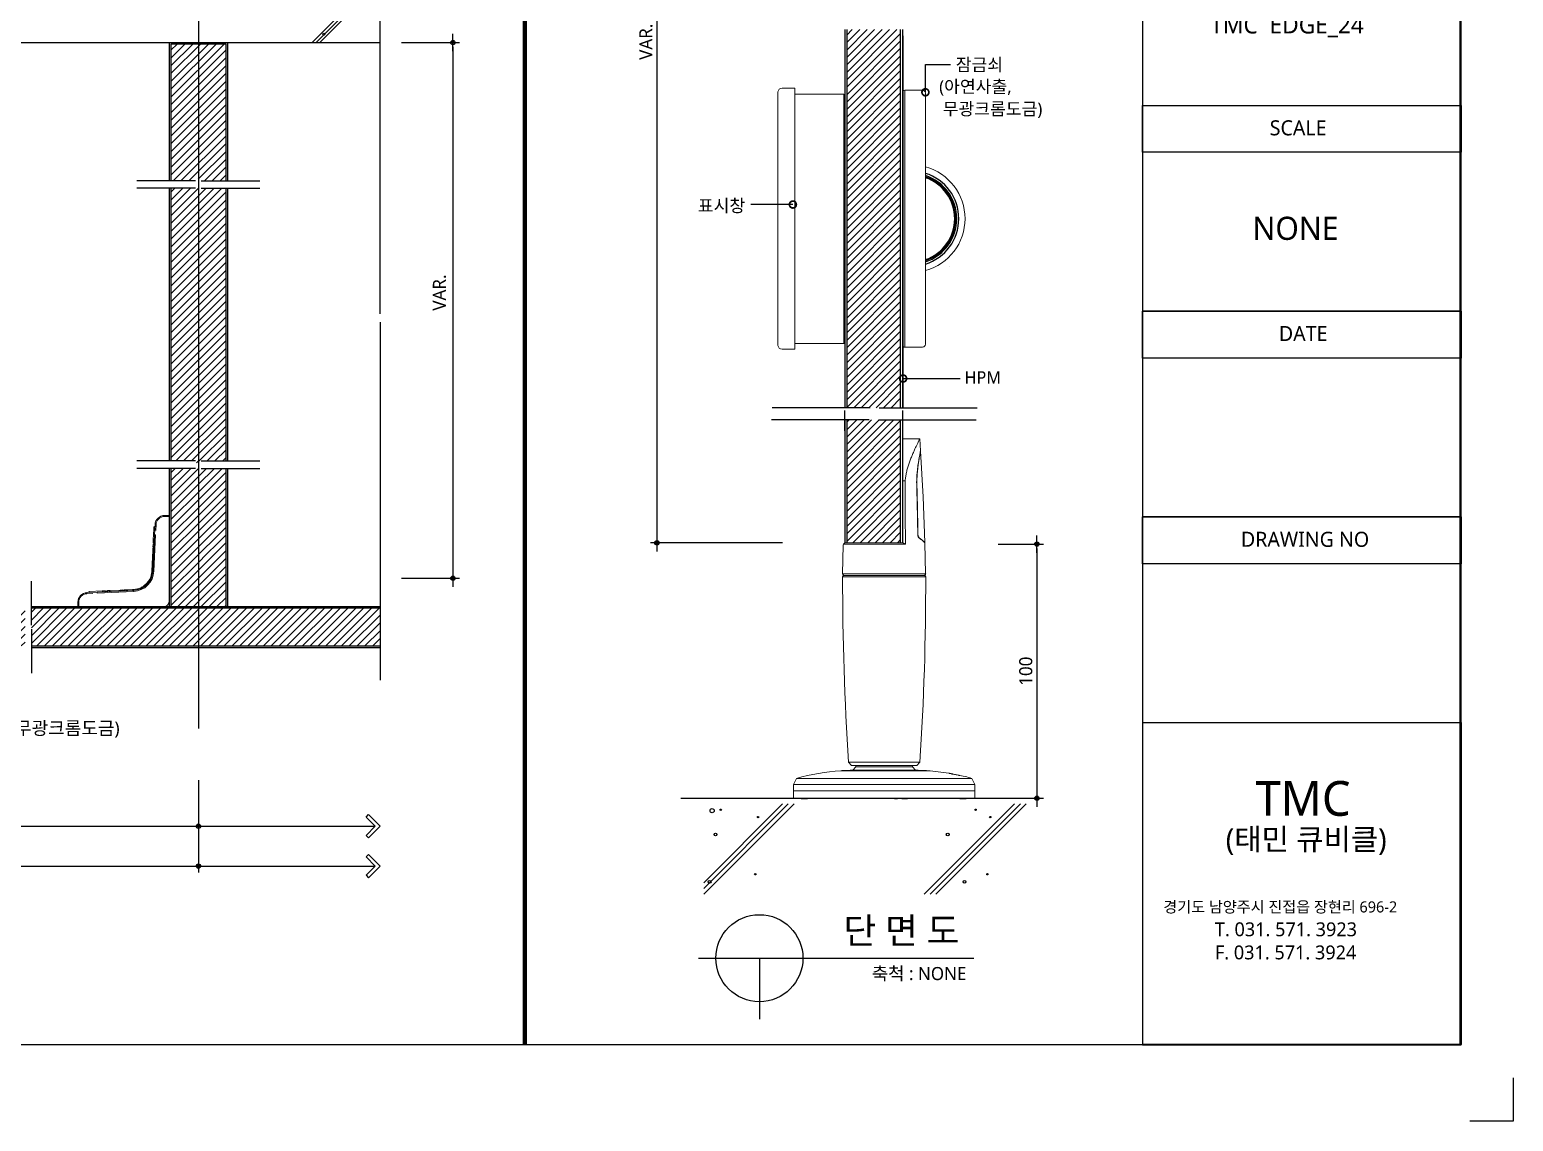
# Model space of a CAD drawing. Extents: x -256 to 8104, y -176 to 5714.
# Drawn here: x 4694 to 8104, y -176 to 2333 of the extents above; entities that cross this region are included whole.
import ezdxf
from ezdxf.enums import TextEntityAlignment as Align

# ---------------------------------------------------------------- set-up
doc = ezdxf.new("R2010")
doc.units = 0
doc.header["$LTSCALE"] = 30
doc.linetypes.add('CEN', pattern=[62, 60, -1, 0, -1])
doc.layers.get('0').update_dxf_attribs({"linetype": 'CONTINUOUS'})
doc.layers.get('DEFPOINTS').update_dxf_attribs({"linetype": 'CONTINUOUS'})
for name, color, linetype in [('C', 2, 'CONTINUOUS'), ('curior-0Line', 252, 'CONTINUOUS'), ('DIM', 7, 'CONTINUOUS'), ('FIN', 5, 'CONTINUOUS'), ('HAT', 8, 'CONTINUOUS'), ('TIT', 3, 'CONTINUOUS'), ('경첩', 4, 'CONTINUOUS'), ('문자', 3, 'CONTINUOUS'), ('잠금쇠(회전형)', 4, 'CONTINUOUS'), ('중심선', 1, 'CEN'), ('치수', 1, 'CONTINUOUS'), ('판넬', 2, 'CONTINUOUS'), ('해치', 8, 'CONTINUOUS')]:
    doc.layers.add(name, color=color, linetype=linetype)
doc.styles.add('돋움', font='malgun.ttf')
doc.dimstyles.new('10', dxfattribs={"dimscale": 10, "dimtxt": 3, "dimasz": 1, "dimexe": 1.5, "dimexo": 2, "dimgap": 1, "dimtad": 1, "dimdec": 0, "dimlunit": 6, "dimtxsty": '돋움', "dimblk": 'DIMDOT', "dimcen": -1, "dimdle": 1.5, "dimclrt": 3, "dimazin": 3, "dimtfac": 1, "dimtdec": 0, "dimtix": 1, "dimtmove": 2, "dimatfit": 3, "dimldrblk": 'DIMDOT', "dimarcsym": 0})
pattern_1 = [(45, (27208.742, -1599.455), (-8.55643, 8.55643), [])]
pattern_2 = [(45, (26401.203, -1711.034), (-8.980256, 8.980256), [])]

# ---------------------------------------------------------------- blocks, each defined once
blk = doc.blocks.new('DIMDOT')
at = {"linetype": 'Continuous'}
blk.add_line((-2, 0), (2, 0), dxfattribs=at)
for radius in [0.5, 0.25]:
    blk.add_circle((0, 0), radius, dxfattribs=at)
blk = doc.blocks.new('*D655')
at = {"layer": 'DEFPOINTS', "color": 0}
for p in [(41171, 1893.6), (40862.2, -409.7), (41171, -409.7)]:
    blk.add_point(p, dxfattribs=at)
at = {"layer": 'DIM', "color": 0, "lineweight": -2, "ltscale": 10}
for p, q in [((41151, 1893.6), (40847.2, 1893.6)), ((40862.2, 1883.6), (40862.2, -399.7)), ((41151, -409.7), (40847.2, -409.7))]:
    blk.add_line(p, q, dxfattribs=at)
at = {"layer": 'DIM', "color": 0, "lineweight": -2, "xscale": 10, "yscale": 10, "zscale": 10}
for p, rotation in [((40862.2, 1893.6), 90), ((40862.2, -409.7), 270)]:
    blk.add_blockref('DIMDOT', p, dxfattribs=dict(at, rotation=rotation))
at = {"layer": 'DIM', "color": 3, "insert": (40837, 742), "char_height": 30, "attachment_point": 5, "rotation": 90, "style": '돋움'}
blk.add_mtext('VAR.', dxfattribs=at)
blk = doc.blocks.new('A$C13EB2441')
for p, q in [((0.84, 7.37), (0.84, 14.11)), ((0.84, 6.74), (0.84, 0))]:
    blk.add_line(p, q)
blk = doc.blocks.new('_DOTSMALL')
at = {"color": 0, "linetype": 'ByBlock', "const_width": 0.5}
blk.add_lwpolyline([(-0.0625, 0, 1), (0.0625, 0, 1)], format="xyb", close=True, dxfattribs=at)
blk = doc.blocks.new('A$C63EC304E')
at = {"layer": '치수', "color": 1, "xscale": 2.5, "yscale": 2.5, "zscale": 2.5, "rotation": 234.3098741996962}
blk.add_blockref('_DOTSMALL', (0.31, 0.31), dxfattribs=at)
blk = doc.blocks.new('A$C2BC9653E')
at = {"layer": '치수', "xscale": 0.3333333333333333, "yscale": 0.3333333333333333, "zscale": 0.3333333333333333}
blk.add_blockref('A$C63EC304E', (0, 0), dxfattribs=at)
blk = doc.blocks.new('A$C7FC71301')
at = {"layer": '치수', "rotation": 180}
blk.add_blockref('A$C2BC9653E', (0.208, 0.208), dxfattribs=at)
blk = doc.blocks.new('A$C4A20372B')
at = {"layer": '치수'}
blk.add_blockref('A$C7FC71301', (0, 0), dxfattribs=at)
blk = doc.blocks.new('A$C566469F5')
at = {"layer": '치수'}
blk.add_blockref('A$C4A20372B', (0, 0), dxfattribs=at)
blk = doc.blocks.new('A$C7E317CD4')
at = {"layer": '해치', "xscale": 2, "yscale": 2, "zscale": 2}
blk.add_blockref('A$C566469F5', (0, 0), dxfattribs=at)
blk = doc.blocks.new('A$C601D7F27')
at = {"layer": '치수'}
blk.add_blockref('A$C7E317CD4', (0, 0), dxfattribs=at)
blk = doc.blocks.new('A$C38802C08')
at = {"layer": '치수'}
blk.add_blockref('A$C601D7F27', (0, 0), dxfattribs=at)
blk = doc.blocks.new('*D656')
at = {"layer": 'DEFPOINTS', "color": 0}
for p in [(41626.7, -412.6), (41635.8, -996.9), (41735.6, -996.9)]:
    blk.add_point(p, dxfattribs=at)
at = {"layer": 'DIM', "color": 0, "lineweight": -2, "ltscale": 10}
for p, q in [((41646.7, -412.6), (41750.6, -412.6)), ((41735.6, -422.6), (41735.6, -986.9)), ((41655.8, -996.9), (41750.6, -996.9))]:
    blk.add_line(p, q, dxfattribs=at)
at = {"layer": 'DIM', "color": 0, "lineweight": -2, "xscale": 10, "yscale": 10, "zscale": 10}
for p, rotation in [((41735.6, -412.6), 90), ((41735.6, -996.9), 270)]:
    blk.add_blockref('DIMDOT', p, dxfattribs=dict(at, rotation=rotation))
at = {"layer": 'DIM', "color": 3, "insert": (41710, -704.8), "char_height": 30, "attachment_point": 5, "rotation": 90, "style": '돋움'}
blk.add_mtext('100', dxfattribs=at)
blk = doc.blocks.new('*D661')
at = {"layer": 'DEFPOINTS', "color": 0}
for p in [(35054.6, -935.5), (39808.5, -935.5), (39808.5, -1152.7)]:
    blk.add_point(p, dxfattribs=at)
at = {"layer": 'DIM', "color": 0, "lineweight": -2, "ltscale": 10}
for p, q in [((35054.6, -955.5), (35054.6, -1167.7)), ((39808.5, -955.5), (39808.5, -1167.7)), ((35064.6, -1152.7), (39798.5, -1152.7))]:
    blk.add_line(p, q, dxfattribs=at)
at = {"layer": 'DIM', "color": 0, "lineweight": -2, "xscale": 10, "yscale": 10, "zscale": 10, "rotation": 180}
blk.add_blockref('DIMDOT', (35054.6, -1152.7), dxfattribs=at)
at = {"layer": 'DIM', "color": 0, "lineweight": -2, "xscale": 10, "yscale": 10, "zscale": 10}
blk.add_blockref('DIMDOT', (39808.5, -1152.7), dxfattribs=at)
at = {"layer": 'DIM', "color": 3, "insert": (37431.6, -1123), "char_height": 30, "attachment_point": 5, "style": '돋움'}
blk.add_mtext('설계치수', dxfattribs=at)
blk = doc.blocks.new('*D662')
at = {"layer": 'DEFPOINTS', "color": 0}
for p in [(38657.7, -935.5), (39808.5, -935.5), (39808.5, -1061.2)]:
    blk.add_point(p, dxfattribs=at)
at = {"layer": 'DIM', "color": 0, "lineweight": -2, "ltscale": 10}
for p, q in [((38657.7, -955.5), (38657.7, -1076.2)), ((39808.5, -955.5), (39808.5, -1076.2)), ((38667.7, -1061.2), (39798.5, -1061.2))]:
    blk.add_line(p, q, dxfattribs=at)
at = {"layer": 'DIM', "color": 0, "lineweight": -2, "xscale": 10, "yscale": 10, "zscale": 10, "rotation": 180}
blk.add_blockref('DIMDOT', (38657.7, -1061.2), dxfattribs=at)
at = {"layer": 'DIM', "color": 0, "lineweight": -2, "xscale": 10, "yscale": 10, "zscale": 10}
blk.add_blockref('DIMDOT', (39808.5, -1061.2), dxfattribs=at)
at = {"layer": 'DIM', "color": 3, "insert": (39233.1, -1031.6), "char_height": 30, "attachment_point": 5, "style": '돋움'}
blk.add_mtext('설계치수', dxfattribs=at)
blk = doc.blocks.new('*D664')
at = {"layer": 'DEFPOINTS', "color": 0}
for p in [(40255.3, 740.1), (40255.3, -491.2), (40393.2, -491.2)]:
    blk.add_point(p, dxfattribs=at)
at = {"layer": 'DIM', "color": 0, "lineweight": -2, "ltscale": 10}
for p, q in [((40275.3, 740.1), (40408.2, 740.1)), ((40393.2, 730.1), (40393.2, -481.2)), ((40275.3, -491.2), (40408.2, -491.2))]:
    blk.add_line(p, q, dxfattribs=at)
at = {"layer": 'DIM', "color": 0, "lineweight": -2, "xscale": 10, "yscale": 10, "zscale": 10}
for p, rotation in [((40393.2, 740.1), 90), ((40393.2, -491.2), 270)]:
    blk.add_blockref('DIMDOT', p, dxfattribs=dict(at, rotation=rotation))
at = {"layer": 'DIM', "color": 3, "insert": (40362.4, 165.4), "char_height": 30, "attachment_point": 5, "rotation": 90, "style": '돋움'}
blk.add_mtext('VAR.', dxfattribs=at)
blk = doc.blocks.new('A$C06B31977')
for p, q in [((1.26, 11.06), (1.26, 21.17)), ((1.26, 10.11), (1.26, 0))]:
    blk.add_line(p, q)
blk = doc.blocks.new('EDGE_24', base_point=(34726.3, -1563.7))
at = {"layer": 'HAT'}
h = blk.add_hatch(dxfattribs=at)
h.set_pattern_fill('ANSI31', color=256, scale=3.811219, style=0)
h.set_pattern_definition(pattern_1)
h.paths.add_polyline_path([(41360.4, 334.8), (41298.4, 334.8), (41298.4, -99.2), (41360.4, -99.2), (41360.4, 5.1, -0.567825), (41360.4, 8.5)])
h.paths.add_polyline_path([(41422.3, 334.8), (41360.4, 334.8), (41360.4, 8.5, -0.582142), (41363.4, 6.8), (41422.3, 6.8)])
edge = h.paths.add_edge_path()
edge.add_line((41422.3, 6.8), (41363.4, 6.8))
edge.add_arc((41361.4, 6.8), 1.99, -54.3099, 0, ccw=False)
edge.add_arc((41361.4, 6.8), 1.99, 239.178, 305.6901, ccw=False)
edge.add_line((41360.4, 5.1), (41360.4, -99.2))
edge.add_line((41360.4, -99.2), (41414.4, -99.2))
edge.add_spline(control_points=[(41414.4, -99.2), (41417.5, -90.9), (41420.3, -83.4), (41422.3, -79.8)], knot_values=[0.152076, 0.152076, 0.152076, 0.152076, 0.673721, 0.673721, 0.673721, 0.673721], degree=3, periodic=0)
edge.add_line((41422.3, -79.8), (41422.3, 6.8))
h.paths.add_polyline_path([(41360.4, 769.8), (41298.4, 769.8), (41298.4, 334.8), (41360.4, 334.8)])
edge = h.paths.add_edge_path()
edge.add_line((41422.3, 769.8), (41412.5, 769.8))
edge.add_spline(control_points=[(41409.8, 762.3), (41410.7, 764.8), (41411.6, 767.3), (41412.5, 769.8)], knot_values=[0, 0, 0, 0, 0.152076, 0.152076, 0.152076, 0.152076], degree=3, periodic=0)
edge.add_line((41412.5, 769.8), (41360.4, 769.8))
edge.add_line((41360.4, 769.8), (41360.4, 334.8))
edge.add_line((41360.4, 334.8), (41422.3, 334.8))
edge.add_line((41422.3, 334.8), (41422.3, 769.8))
at = {"layer": 'HAT', "transparency": 33554687}
h = blk.add_hatch(dxfattribs=at)
h.set_pattern_fill('ANSI31', color=256, scale=3.811219, style=0)
h.set_pattern_definition(pattern_1)
h.paths.add_polyline_path([(41350.3, -126.9), (41298.4, -126.9), (41298.4, -409.7), (41360.4, -409.7), (41360.4, -126.9)])
h.paths.add_polyline_path([(41422.3, -126.9), (41371.5, -126.9), (41360.4, -126.9), (41360.4, -409.7), (41422.3, -409.7)])
at = {"layer": '해치'}
h = blk.add_hatch(dxfattribs=at)
h.set_pattern_fill('ANSI31', color=256, scale=4, style=0)
h.set_pattern_definition([(45, (-236501.877, -57707.645), (-8.9802561, 8.9802561), [])])
edge = h.paths.add_edge_path()
edge.add_line((39808.5, 736.8), (39746.1, 736.8))
edge.add_line((39746.1, 736.8), (39745.2, 735.9))
edge.add_line((39745.2, 735.9), (39745.2, 635.5))
edge.add_line((39745.2, 635.5), (39788.1, 635.5))
edge.add_line((39788.1, 635.5), (39788.1, 594))
edge.add_line((39788.1, 594), (39745.2, 594))
edge.add_line((39745.2, 594), (39745.2, 422.3))
edge.add_line((39745.2, 422.3), (39801.8, 422.3))
edge.add_spline(control_points=[(39801.8, 422.3), (39804.5, 429.9), (39810.6, 445.3), (39806.7, 414.3), (39808.2, 411.9), (39808.5, 411.8)], knot_values=[0.456227, 0.456227, 0.456227, 0.456227, 2.847595, 6.178025, 6.737145, 6.737145, 6.737145, 6.737145], degree=3, periodic=0)
edge.add_spline(control_points=[(39808.2, 412), (39808.3, 415.1), (39808.3, 417.8), (39807.8, 418.1), (39807.7, 418.2)], knot_values=[0.891967, 0.891967, 0.891967, 0.891967, 1.280656, 1.337888, 1.337888, 1.337888, 1.337888], degree=3, periodic=0)
edge.add_line((39808.5, 411.8), (39808.5, 736.8))
edge = h.paths.add_edge_path()
edge.add_line((39871.9, 736.8), (39808.5, 736.8))
edge.add_line((39808.5, 736.8), (39808.5, 411.8))
edge.add_spline(control_points=[(39808.5, 411.8), (39809.7, 411.6), (39811.9, 415.9), (39814.6, 422.3)], knot_values=[6.737145, 6.737145, 6.737145, 6.737145, 8.913909, 8.913909, 8.913909, 8.913909], degree=3, periodic=0)
edge.add_spline(control_points=[(39814.6, 422.3), (39816.6, 427.1), (39818.9, 433), (39821.3, 439)], knot_values=[8.913909, 8.913909, 8.913909, 8.913909, 10.573873, 10.573873, 10.573873, 10.573873], degree=3, periodic=0)
edge.add_line((39814.6, 422.3), (39871.9, 422.3))
edge.add_line((39871.9, 422.3), (39871.9, 594))
edge.add_line((39871.9, 594), (39829, 594))
edge.add_line((39829, 594), (39829, 635.5))
edge.add_line((39829, 635.5), (39871.9, 635.5))
edge.add_line((39871.9, 635.5), (39871.9, 736.8))
h.paths.add_polyline_path([(39871.9, 635.5), (39829, 635.5), (39829, 594), (39871.9, 594)], flags=16)
h.paths.add_polyline_path([(39788.1, 635.5), (39745.2, 635.5), (39745.2, 594), (39788.1, 594)], flags=16)
h = blk.add_hatch(dxfattribs=at)
h.set_pattern_fill('ANSI31', color=256, scale=4, style=0)
h.set_pattern_definition([(45, (39808.527, 91.804), (-8.98026, 8.98026), [])])
h.paths.add_polyline_path([(39871.9, 405.1), (39745.2, 405.1), (39745.2, -221.5), (39871.9, -221.5)])
at = {"layer": '해치', "transparency": 33554687}
h = blk.add_hatch(dxfattribs=at)
h.set_pattern_fill('ANSI31', color=256, scale=4)
h.set_pattern_definition(pattern_2)
edge = h.paths.add_edge_path()
edge.add_spline(control_points=[(39808.5, -249.1), (39808.2, -249), (39807.2, -247.3), (39808, -237.4), (39808.2, -231.8)], knot_values=[1.337888, 1.337888, 1.337888, 1.337888, 1.524261, 2.245715, 2.245715, 2.245715, 2.245715], degree=3, periodic=0)
edge.add_spline(control_points=[(39808.5, -232), (39808.2, -231.9), (39806.7, -229.5), (39810.6, -198.6), (39804.5, -213.9), (39801.8, -221.5)], knot_values=[0.152076, 0.152076, 0.152076, 0.152076, 0.338449, 1.448592, 2.245715, 2.245715, 2.245715, 2.245715], degree=3, periodic=0)
edge.add_spline(control_points=[(39808.2, -231.8), (39808.3, -228.7), (39808.3, -226), (39807.8, -225.7), (39807.7, -225.6)], knot_values=[0.891967, 0.891967, 0.891967, 0.891967, 1.280656, 1.337888, 1.337888, 1.337888, 1.337888], degree=3, periodic=0)
edge.add_spline(control_points=[(39807.7, -225.6), (39806.7, -225.5), (39804.3, -231.6), (39801.8, -238.7)], knot_values=[0.152076, 0.152076, 0.152076, 0.152076, 0.891967, 0.891967, 0.891967, 0.891967], degree=3, periodic=0)
edge.add_spline(control_points=[(39800.2, -243.1), (39800.7, -241.6), (39801.2, -240.1), (39801.8, -238.7)], knot_values=[0, 0, 0, 0, 0.152076, 0.152076, 0.152076, 0.152076], degree=3, periodic=0)
edge.add_line((39801.8, -238.7), (39745.2, -238.7))
edge.add_line((39745.2, -238.7), (39745.2, -411.1))
edge.add_line((39745.2, -411.1), (39789.9, -411.1))
edge.add_line((39789.9, -411.1), (39789.9, -452.6))
edge.add_line((39789.9, -452.6), (39745.2, -452.6))
edge.add_line((39745.2, -452.6), (39745.2, -556.9))
edge.add_line((39745.2, -556.9), (39808.5, -556.9))
edge.add_line((39808.5, -556.9), (39808.5, -249.2))
h.paths.add_polyline_path([(39871.9, -411.1), (39827.1, -411.1), (39827.1, -452.6), (39871.9, -452.6)])
h.paths.add_polyline_path([(39789.9, -411.1), (39745.2, -411.1), (39745.2, -452.6), (39789.9, -452.6)], flags=16)
h = blk.add_hatch(dxfattribs=at)
h.set_pattern_fill('ANSI31', color=256, scale=4)
h.set_pattern_definition(pattern_2)
h.paths.add_polyline_path([(39871.9, -299.6), (39808.5, -299.6), (39808.5, -556.9), (39871.9, -556.9), (39871.9, -452.6), (39827.1, -452.6), (39827.1, -411.1), (39871.9, -411.1)])
edge = h.paths.add_edge_path()
edge.add_line((39871.9, -238.7), (39814.6, -238.7))
edge.add_spline(control_points=[(39814.6, -238.7), (39811.9, -245), (39809.7, -249.3), (39808.5, -249.1)], knot_values=[2.245715, 2.245715, 2.245715, 2.245715, 2.971303, 2.971303, 2.971303, 2.971303], degree=3, periodic=0)
edge.add_line((39808.5, -249.1), (39808.5, -299.6))
edge.add_line((39808.5, -299.6), (39871.9, -299.6))
edge.add_line((39871.9, -299.6), (39871.9, -238.7))
h = blk.add_hatch(dxfattribs=at)
h.set_pattern_fill('ANSI31', color=256, scale=4, style=0)
h.set_pattern_definition(pattern_2)
h.paths.add_polyline_path([(39424.6, -608.5), (39424.6, -599), (39424.6, -560.2), (39808.5, -560.2), (39808.5, -646.9), (39424.6, -646.9)])
edge = h.paths.add_edge_path()
edge.add_line((39410, -608.5), (39410, -599))
edge.add_line((39410, -599), (39410, -560.2))
edge.add_line((39410, -560.2), (38777.5, -560.2))
edge.add_line((38777.5, -560.2), (38777.5, -601.5))
edge.add_arc((38777.5, -603.6), 2.08, -35.6901, 90, ccw=False)
edge.add_arc((38777.5, -603.6), 2.08, 270, 324.3099, ccw=False)
edge.add_line((38777.5, -605.6), (38777.5, -646.9))
edge.add_line((38777.5, -646.9), (39410, -646.9))
edge.add_line((39410, -646.9), (39410, -608.5))
h.paths.add_polyline_path([(38652.7, -560.2), (38652.7, -646.9), (38777.5, -646.9), (38777.5, -605.6, -0.610943), (38775.8, -602.3, -0.241509), (38777.5, -601.5), (38777.5, -560.2)])
h.paths.add_polyline_path([(40226.2, -560.2), (39808.5, -560.2), (39808.5, -646.9), (40226.2, -646.9)])
for p, q in [((40226.2, 116.5), (40226.2, 893.3)), ((35054.6, 740.1), (40226.2, 740.1)), ((39801.9, 422.3), (39667.1, 422.3)), ((39814.6, 422.3), (39949.4, 422.3)), ((40226.2, 97.5), (40226.2, -725.8)), ((39801.9, -221.5), (39667.1, -221.5)), ((39814.6, -221.5), (39949.4, -221.5)), ((40917.4, -996.9), (41750.5, -996.9))]:
    blk.add_line(p, q)
at = {"color": 2}
for p, q in [((42830.4, -1639.4), (42830.4, -1739.4)), ((42830.4, -1639.4), (42830.4, -1739.4)), ((42830.4, -1639.4), (42830.4, -1739.4)), ((42830.4, -1739.4), (42730.4, -1739.4)), ((42830.4, -1739.4), (42730.4, -1739.4)), ((42830.4, -1739.4), (42730.4, -1739.4))]:
    blk.add_line(p, q, dxfattribs=at)
for points in [[(34725.6, 3974.7), (41977.9, 3974.7), (41977.9, -1563.6), (34725.6, -1563.6)], [(34725.6, 3974.7), (41977.9, 3974.7), (41977.9, -1563.6), (34725.6, -1563.6)], [(34725.6, 3974.7), (42707.5, 3974.7), (42707.5, -1563.6), (34725.6, -1563.6)]]:
    blk.add_lwpolyline(points, close=True, dxfattribs=at)
at = {"color": 8, "const_width": 10}
blk.add_lwpolyline([(40558.3, -1563.6), (40558.3, 3974.7)], dxfattribs=at)
at = {"layer": 'C'}
for p, q in [((41298.4, 769.8), (41298.4, -99.2)), ((41422.3, -99.2), (41422.3, 769.8)), ((41298.4, -126.9), (41298.4, -409.7)), ((41422.3, -409.7), (41422.3, -126.9)), ((40226.2, -560.2), (39424.6, -560.2)), ((39424.6, -646.9), (40226.2, -646.9))]:
    blk.add_line(p, q, dxfattribs=at)
at = {"layer": 'curior-0Line'}
blk.add_line((41977.9, 3974.7), (41977.9, -1562.8), dxfattribs=at)
for points in [[(42710.4, 3974.7), (41977.9, 3974.7), (41977.9, -1563.6), (42710.4, -1563.6)], [(41978.3, 595.6), (42710.4, 595.6), (42710.4, 487.9), (41978.3, 487.9)], [(41978.3, -350.2), (42710.4, -350.2), (42710.4, 122.7), (41978.3, 122.7)], [(41978.3, 122.7), (42710.4, 122.7), (42710.4, 15), (41978.3, 15)], [(41978.3, -823.1), (42710.4, -823.1), (42710.4, -350.2), (41978.3, -350.2)], [(41978.3, -350.2), (42710.4, -350.2), (42710.4, -457.9), (41978.3, -457.9)], [(42710.4, -1562.8), (41978.6, -1562.8), (41978.6, -823.1), (42710.4, -823.1)]]:
    blk.add_lwpolyline(points, close=True, dxfattribs=at)
at = {"layer": 'DIM', "ltscale": 10}
for p, q in [((40193.7, -1040.2), (40199.5, -1034.5)), ((40214.8, -1061.2), (40193.7, -1040.2)), ((40226.2, -1061.2), (40199.5, -1034.5)), ((39808.5, -1061.2), (40214.8, -1061.2)), ((40214.8, -1061.2), (40193.7, -1082.3)), ((40193.7, -1082.3), (40199.5, -1088)), ((40226.2, -1061.2), (40199.5, -1088)), ((39808.5, -1152.7), (40214.8, -1152.7)), ((40193.7, -1131.6), (40199.5, -1125.9)), ((40214.8, -1152.7), (40193.7, -1131.6)), ((40214.8, -1152.7), (40193.7, -1173.8)), ((40226.2, -1152.7), (40199.5, -1125.9)), ((40226.2, -1152.7), (40199.5, -1179.5)), ((40193.7, -1173.8), (40199.5, -1179.5))]:
    blk.add_line(p, q, dxfattribs=at)
at = {"layer": 'FIN', "color": 4, "linetype": 'Continuous', "lineweight": 15}
for p, q in [((41466.3, -170.9), (41427.1, -170.9)), ((41427.1, -170.9), (41427.1, -267)), ((41467.8, -198.3), (41466.3, -171)), ((41293.7, -409.7), (41290.6, -412.6)), ((41293.7, -409.7), (41427.1, -409.7)), ((41479.8, -481.2), (41478.1, -409.6)), ((41292.3, -484.7), (41476.6, -484.7)), ((41302.2, -914), (41309.4, -921.2)), ((41459.5, -921.2), (41466.7, -914)), ((41182.9, -951.1), (41176.4, -965.2)), ((41459.5, -921.2), (41309.4, -921.2)), ((41319.7, -924.3), (41312.8, -932.2)), ((41456.1, -932.2), (41312.8, -932.2)), ((41319.7, -921.2), (41319.7, -924.3)), ((41319.7, -924.3), (41449.2, -924.3)), ((41449.2, -924.3), (41449.2, -921.2)), ((41456.1, -932.2), (41449.2, -924.3)), ((41592.5, -965.2), (41586, -951.1)), ((41176.4, -965.2), (41176.4, -979.9)), ((41176.4, -979.9), (41176.4, -996.9)), ((41592.5, -979.9), (41592.5, -965.2)), ((41592.5, -996.9), (41592.5, -979.9)), ((41176.4, -996.9), (41592.5, -996.9))]:
    blk.add_line(p, q, dxfattribs=at)
at = {"layer": 'FIN', "linetype": 'Continuous', "lineweight": 15}
for p, q in [((41432.7, -267), (41427.1, -267)), ((41459.1, -269.7), (41459.5, -269.7)), ((41459.9, -303.7), (41460.4, -303.7)), ((41461.3, -371.9), (41461.8, -371.9)), ((41461.5, -391.8), (41462.1, -391.8)), ((41461.7, -392), (41462.1, -392)), ((41464.5, -397.5), (41463.8, -397.5)), ((41477.4, -409), (41478.1, -409)), ((41433.2, -412.6), (41290.6, -412.6)), ((41480, -488.1), (41288.9, -488.1)), ((41289, -481.2), (41479.9, -481.2)), ((41302.2, -914), (41466.7, -914)), ((41182.9, -951.1), (41586, -951.1)), ((41484, -933.7), (41284.9, -933.7)), ((41287.4, -933.4), (41481.5, -933.4)), ((41592.5, -965.2), (41176.4, -965.2)), ((41592.5, -979.9), (41176.4, -979.9)), ((41176.4, -979.9), (41592.5, -979.9)), ((41193.4, -998.3), (41193.4, -996.9)), ((41193.5, -998.3), (41193.4, -998.3)), ((41193.5, -998.3), (41193.5, -996.9)), ((41207.9, -998.3), (41193.5, -998.3)), ((41207.9, -998.3), (41207.9, -996.9)), ((41208, -998.3), (41207.9, -998.3)), ((41208, -998.3), (41208, -996.9)), ((41408.3, -998.3), (41408.3, -996.9)), ((41415.1, -998.3), (41408.3, -998.3)), ((41415.1, -998.3), (41415.1, -996.9)), ((41424.6, -998.3), (41424.6, -996.9)), ((41424.8, -998.3), (41424.8, -996.9)), ((41425, -998.3), (41425, -996.9)), ((41425.7, -998.3), (41425.7, -996.9)), ((41428.6, -998.3), (41425.7, -998.3)), ((41428.6, -998.3), (41428.6, -996.9)), ((41429.7, -998.3), (41428.6, -998.3)), ((41429.7, -998.3), (41429.7, -996.9)), ((41430.6, -998.3), (41429.7, -998.3)), ((41430.6, -998.3), (41430.6, -996.9)), ((41431, -998.3), (41430.6, -998.3)), ((41431, -998.3), (41431, -996.9)), ((41431.3, -998.3), (41431, -998.3)), ((41431.4, -998.3), (41431.4, -996.9)), ((41433.4, -998.3), (41433.4, -996.9)), ((41436, -998.3), (41436, -996.9)), ((41436.1, -998.3), (41436.1, -996.9)), ((41437, -998.3), (41436.1, -998.3)), ((41437, -998.3), (41437, -996.9)), ((41437.4, -998.3), (41437, -998.3)), ((41437.4, -998.3), (41437.4, -996.9)), ((41438.4, -998.3), (41437.4, -998.3)), ((41438.4, -998.3), (41438.4, -996.9)), ((41558.2, -998.3), (41558.2, -996.9)), ((41560.5, -998.3), (41560.5, -996.9)), ((41565.7, -998.3), (41565.7, -996.9)), ((41570.9, -998.3), (41570.9, -996.9)), ((41573.2, -998.3), (41573.2, -996.9))]:
    blk.add_line(p, q, dxfattribs=at)
at = {"layer": 'FIN', "color": 4, "linetype": 'Continuous', "lineweight": 15, "flags": 128}
for points in [[(41478.2, -408.9), (41473.8, -304), (41467.9, -199)], [(41290.6, -412.6), (41290.5, -415), (41289, -481.2)]]:
    blk.add_lwpolyline(points, dxfattribs=at)
at = {"layer": 'FIN', "color": 4, "linetype": 'Continuous', "lineweight": 15}
for centre, radius, start, end in [((41292.3, -488.1), 3.41, 90, 179.3579), ((41292.4, -481.3), 3.41, 179.2415, 270), ((48046.2, -491.4), 6757.2, 179.97182, 183.58587), ((35009.5, -500.5), 6470.4, 356.33536, 0.10965), ((41476.5, -481.3), 3.41, 270, 0.7585), ((41476.6, -488.1), 3.41, 0.6421, 90), ((41319.7, -1444), 511.5, 93.8991, 105.5006), ((41287.6, -935.5), 2.05, 94.7479, 116.6788), ((41319.7, -1321.5), 389.3, 91.0115, 94.7479), ((41449.2, -1321.5), 389.3, 85.2521, 88.9885), ((41481.3, -935.5), 2.05, 63.3212, 85.2521), ((41449.2, -1444), 511.5, 80.5831, 86.1009), ((41449.2, -1444), 511.5, 74.4994, 78.127)]:
    blk.add_arc(centre, radius, start, end, dxfattribs=at)
at = {"layer": 'FIN', "linetype": 'Continuous', "lineweight": 15}
for points, knots in [([(41432.7, -267), (41433, -263.8), (41433.8, -257.3), (41435.7, -247.7), (41438.1, -238.3), (41441, -228.9), (41444.3, -219.8), (41447.8, -210.8), (41451.5, -202.1), (41455.1, -194.1), (41458.5, -186.8), (41461.4, -180.8), (41463.7, -176.1), (41465.2, -173.1), (41466.1, -171.3), (41466.2, -171.1), (41466.3, -171)], [0, 0, 0, 0, 0.0728557, 0.145726, 0.2204904, 0.2952636, 0.3731809, 0.4510923, 0.5310454, 0.610964, 0.6872809, 0.764789, 0.8294418, 0.895744, 0.9479363, 1, 1, 1, 1]), ([(41467.9, -198.3), (41467.9, -198.3), (41467.9, -198.1), (41467.7, -199.3), (41467.3, -201.8), (41466.6, -205.5), (41465.6, -210.8), (41464.4, -217.7), (41463.2, -224.8), (41461.7, -234.5), (41460.4, -245.7), (41459.4, -258.4), (41459.2, -265.8), (41459.1, -269.6)], [0, 0, 0, 0, 0.009684, 0.084411, 0.139342, 0.19575, 0.292674, 0.392034, 0.480465, 0.568929, 0.750269, 0.874667, 1, 1, 1, 1]), ([(41467.9, -199), (41467.9, -199.2), (41467.9, -199.4), (41467.5, -201.4), (41467, -204.3), (41466.2, -208.6), (41465.3, -214.2), (41464.2, -220.2), (41462.9, -228.4), (41461.4, -239.7), (41460, -254.3), (41459.7, -264.5), (41459.5, -269.7)], [0, 0, 0, 0, 0.065081, 0.114014, 0.164283, 0.248685, 0.335215, 0.413903, 0.492623, 0.653874, 0.825661, 1, 1, 1, 1]), ([(41433.2, -412.6), (41433.2, -411.6), (41433.1, -386.9), (41433, -338.3), (41432.8, -290.8), (41432.7, -267)], [0, 0, 0, 0, 0.020119, 0.51001, 1, 1, 1, 1]), ([(41459.1, -269.6), (41459.4, -283.4), (41460.1, -311.3), (41461, -352), (41461.5, -379), (41461.7, -391.7)], [0, 0, 0, 0, 0.338608, 0.686805, 1, 1, 1, 1]), ([(41459.5, -269.7), (41459.7, -275.3), (41459.9, -283.9), (41460.2, -295.2), (41460.3, -300.9), (41460.4, -303.7)], [0, 0, 0, 0, 0.499998, 0.749999, 1, 1, 1, 1]), ([(41460.4, -303.7), (41460.5, -309.4), (41460.8, -320.8), (41461.3, -343.5), (41461.6, -360.6), (41461.8, -371.9)], [0, 0, 0, 0, 0.250195, 0.500389, 1, 1, 1, 1]), ([(41464.3, -398.1), (41463.9, -397.7), (41463, -396.8), (41462.1, -394.7), (41461.7, -392.9), (41461.7, -392), (41461.7, -391.7)], [0, 0, 0, 0, 0.3337457, 0.6692692, 0.9101086, 1, 1, 1, 1]), ([(41462.1, -392), (41462.2, -392.6), (41462.3, -393.9), (41462.9, -395.5), (41463.7, -396.8), (41464.3, -397.3), (41464.5, -397.5)], [0, 0, 0, 0, 0.257997, 0.515126, 0.793816, 1, 1, 1, 1]), ([(41464.3, -398.1), (41466.1, -399.5), (41469.5, -402.4), (41473.8, -405.9), (41476.5, -408.2), (41477.8, -409.3), (41478.3, -409.7), (41478.2, -409.6), (41478.1, -409.6)], [0, 0, 0, 0, 0.2109513, 0.4254062, 0.683951, 0.8181289, 0.9522979, 1, 1, 1, 1]), ([(41464.5, -397.5), (41466.5, -399.2), (41470.6, -402.5), (41474.9, -406.2), (41477.7, -408.6), (41478, -408.8), (41478.1, -408.9)], [0, 0, 0, 0, 0.25138, 0.508909, 0.760628, 1, 1, 1, 1]), ([(41425, -998.3), (41424.9, -998.3), (41424.8, -998.3), (41424.8, -998.3), (41424.8, -998.3)], [0, 0, 0, 0, 0.557964, 1, 1, 1, 1]), ([(41425.7, -998.3), (41425.6, -998.3), (41425.3, -998.3), (41425.1, -998.3), (41425, -998.3)], [0, 0, 0, 0, 0.561741, 1, 1, 1, 1]), ([(41433.4, -998.3), (41433, -998.3), (41432.3, -998.3), (41431.7, -998.3), (41431.4, -998.3)], [0, 0, 0, 0, 0.560188, 1, 1, 1, 1]), ([(41436, -998.3), (41435.5, -998.3), (41434.7, -998.3), (41433.8, -998.3), (41433.4, -998.3)], [0, 0, 0, 0, 0.559958, 1, 1, 1, 1]), ([(41560.5, -998.3), (41559.8, -998.3), (41558.4, -998.3), (41558.3, -998.3), (41558.2, -998.3)], [0, 0, 0, 0, 0.558554, 1, 1, 1, 1]), ([(41562.5, -998.3), (41561.8, -998.3), (41560.5, -998.3), (41559.6, -998.3), (41559.3, -998.3)], [0, 0, 0, 0, 0.558511, 1, 1, 1, 1]), ([(41565.7, -998.3), (41564.7, -998.3), (41562.8, -998.3), (41561.2, -998.3), (41560.5, -998.3)], [0, 0, 0, 0, 0.559859, 1, 1, 1, 1]), ([(41570.9, -998.3), (41570, -998.3), (41568.4, -998.3), (41566.5, -998.3), (41565.7, -998.3)], [0, 0, 0, 0, 0.558977, 1, 1, 1, 1]), ([(41573.2, -998.3), (41573.1, -998.3), (41572.9, -998.3), (41571.5, -998.3), (41570.9, -998.3)], [0, 0, 0, 0, 0.559094, 1, 1, 1, 1])]:
    blk.add_open_spline(points, degree=3, knots=knots, dxfattribs=at)
at = {"layer": 'FIN', "color": 4, "linetype": 'Continuous', "lineweight": 15}
for points, knots in [([(41427.1, -267), (41427.1, -275.4), (41427.1, -291.6), (41427.1, -315.4), (41427.1, -339), (41427.1, -362.7), (41427.1, -386.4), (41427.1, -402), (41427.1, -409.7)], [0, 0, 0, 0, 0.175429, 0.342116, 0.500062, 0.672632, 0.839276, 1, 1, 1, 1]), ([(41532.9, -939.4), (41532.9, -939.4), (41532.9, -939.4), (41533.1, -939.4), (41533.4, -939.4), (41533.5, -939.5)], [0, 0, 0, 0, 0.110152, 0.664814, 1, 1, 1, 1]), ([(41533.5, -939.5), (41533.8, -939.5), (41534.2, -939.6), (41535.3, -939.8), (41536.5, -940), (41537.5, -940.1), (41538, -940.2), (41538.2, -940.3)], [0, 0, 0, 0, 0.2159727, 0.4318558, 0.6498983, 0.8698049, 1, 1, 1, 1]), ([(41542.2, -941.2), (41541.4, -941), (41540.1, -940.8), (41538.7, -940.5), (41538.1, -940.4)], [0, 0, 0, 0, 0.585266, 1, 1, 1, 1]), ([(41538.1, -940.4), (41538.1, -940.5), (41538.1, -940.6), (41538.1, -940.7), (41538.1, -940.8)], [0, 0, 0, 0, 0.495973, 1, 1, 1, 1]), ([(41538.1, -940.8), (41538.7, -940.9), (41540, -941.1), (41541.4, -941.4), (41542.2, -941.5)], [0, 0, 0, 0, 0.405872, 1, 1, 1, 1]), ([(41558.6, -944.6), (41555.7, -944), (41550.3, -942.8), (41544.8, -941.8), (41542.2, -941.3)], [0, 0, 0, 0, 0.528575, 1, 1, 1, 1]), ([(41542.2, -941.5), (41542.2, -941.5), (41542.2, -941.5), (41542.2, -941.4), (41542.2, -941.4)], [0, 0, 0, 0, 0.517301, 1, 1, 1, 1]), ([(41542.2, -941.4), (41544.8, -941.9), (41550.3, -942.9), (41555.7, -944.1), (41558.6, -944.7)], [0, 0, 0, 0, 0.470682, 1, 1, 1, 1]), ([(41558.6, -944.7), (41558.6, -944.7), (41558.6, -944.7), (41558.6, -944.6), (41558.6, -944.6)], [0, 0, 0, 0, 0.529757, 1, 1, 1, 1])]:
    blk.add_open_spline(points, degree=3, knots=knots, dxfattribs=at)
at = {"layer": 'FIN', "linetype": 'Continuous', "lineweight": 15}
for points in [[(41461.8, -371.9), (41462.1, -391.8)], [(41462.1, -391.8), (41462.1, -392)], [(41427.1, -409.7), (41433.2, -412.6)], [(41425.6, -998.3), (41425.3, -998.3)]]:
    blk.add_open_spline(points, degree=1, dxfattribs=at)
at = {"layer": 'FIN', "color": 4, "linetype": 'Continuous', "lineweight": 15}
for points in [[(41533.5, -939.5), (41533.1, -939.4)], [(41538.1, -940.4), (41542.5, -941.2)], [(41542.2, -941), (41542.5, -941.1)]]:
    blk.add_open_spline(points, degree=1, dxfattribs=at)
at = {"layer": 'HAT'}
for radius, start, end in [(109.2, 287.404, 72.596), (104.4, 288.2251, 71.7749), (101.6, 288.7568, 71.2432), (99.7, 289.1292, 70.8708)]:
    blk.add_arc((41446.8, 335.3), radius, start, end, dxfattribs=at)
at = {"layer": 'TIT', "color": 7}
for p, q in [((40957.7, -1364.5), (41590.4, -1364.5)), ((41098.1, -1364.5), (41098.1, -1504.5))]:
    blk.add_line(p, q, dxfattribs=at)
blk.add_circle((41097.7, -1364.5), 100, dxfattribs=at)
at = {"layer": '경첩', "color": 4, "linetype": 'Continuous', "lineweight": 15}
for p, q in [((39706.9, -372.4), (39708.4, -373.9)), ((39708.6, -367.8), (39707.5, -391.1)), ((39710.3, -381.4), (39711, -367.9)), ((39730.6, -349.2), (39730.6, -346.9)), ((39741.2, -346.9), (39730.6, -346.9)), ((39730.6, -349.2), (39741.2, -349.2)), ((39741.2, -349.2), (39741.2, -346.9)), ((39741.2, -369.3), (39741.2, -349.2)), ((39741.2, -372.6), (39741.2, -370.2)), ((39741.2, -372.6), (39741.2, -542.9)), ((39707.5, -391.1), (39703.6, -474.9)), ((39705.8, -378), (39704.6, -403.2)), ((39704.6, -403.2), (39706.9, -405.4)), ((39705.8, -378), (39708.1, -380.2)), ((39705.9, -475), (39709.9, -391.2)), ((39703.7, -422.1), (39702.5, -448.9)), ((39703.7, -422.1), (39706, -424.3)), ((39704.2, -412.6), (39703.9, -418.9)), ((39703.9, -418.9), (39706.1, -421.2)), ((39704.2, -412.6), (39706.4, -414.9)), ((39704.3, -409.5), (39706.6, -411.7)), ((39701.1, -477.2), (39703.2, -479.3)), ((39701.5, -468.7), (39701.3, -474.8)), ((39701.6, -467.8), (39701.5, -468.7)), ((39701.5, -468.7), (39703.8, -471)), ((39701.7, -464.6), (39701.6, -467.8)), ((39701.6, -467.8), (39703.8, -470)), ((39701.8, -463.7), (39701.7, -464.6)), ((39701.7, -464.6), (39704, -466.9)), ((39702.2, -455.1), (39701.8, -463.7)), ((39701.8, -463.7), (39704, -465.9)), ((39702.2, -455.1), (39704.4, -457.4)), ((39702.5, -449), (39702.3, -452.9)), ((39702.3, -452.9), (39704.5, -455.1)), ((39702.5, -448.9), (39704.7, -451.1)), ((39702.5, -449), (39704.7, -451.2)), ((39680, -510.6), (39681.7, -512.3)), ((39682, -509.3), (39683.7, -510.9)), ((39692.2, -499.6), (39693.8, -501.3)), ((39693.6, -497.7), (39695.2, -499.4)), ((39696.1, -493.6), (39697.8, -495.3)), ((39697.2, -491.4), (39698.9, -493.2)), ((39698.7, -487.7), (39700.5, -489.5)), ((39702, -484.7), (39700.1, -482.8)), ((39700.1, -482.8), (39702.1, -484.7)), ((39700.8, -479.3), (39702.8, -481.3)), ((39575.4, -523.2), (39552.1, -524.3)), ((39552.2, -526.7), (39565.7, -526)), ((39556.7, -522.5), (39557.5, -521.7)), ((39556.7, -522.5), (39558.2, -524)), ((39587.5, -520.3), (39557.5, -521.7)), ((39659.2, -519.3), (39575.4, -523.2)), ((39575.5, -525.6), (39659.3, -521.6)), ((39587.5, -520.3), (39589.7, -522.6)), ((39593.8, -520), (39596, -522.3)), ((39596.9, -519.9), (39599.2, -522.1)), ((39628.5, -518.4), (39603.3, -519.6)), ((39603.3, -519.6), (39605.5, -521.8)), ((39628.5, -518.4), (39630.7, -520.6)), ((39634.8, -518.1), (39637, -520.3)), ((39637.9, -518), (39640.1, -520.2)), ((39656.8, -517.1), (39644.2, -517.7)), ((39644.2, -517.7), (39646.4, -519.9)), ((39659.1, -517), (39656.8, -517.1)), ((39656.8, -517.1), (39659.1, -519.3)), ((39668.5, -515.5), (39670.3, -517.4)), ((39673.4, -513.9), (39675.2, -515.6)), ((39675.7, -512.9), (39677.5, -514.6)), ((39533.5, -546.2), (39531.2, -546.2)), ((39531.2, -546.2), (39531.2, -556.9)), ((39531.2, -556.9), (39533.5, -556.9)), ((39533.5, -556.9), (39533.5, -546.2)), ((39533.5, -556.9), (39553.6, -556.9)), ((39554.5, -556.9), (39556.9, -556.9)), ((39727.2, -556.9), (39556.9, -556.9))]:
    blk.add_line(p, q, dxfattribs=at)
at = {"layer": '경첩', "color": 4, "linetype": 'Continuous', "lineweight": 15, "flags": 128}
for points in [[(39706.1, -373.2), (39706, -374.2), (39705.9, -375.4), (39705.9, -376.6), (39705.8, -378)], [(39706.1, -373.2), (39706.2, -373), (39706.4, -372.9), (39706.5, -372.7), (39706.6, -372.6), (39706.7, -372.5), (39706.8, -372.5), (39706.8, -372.4), (39706.9, -372.4)], [(39711, -367.9), (39710.5, -367.9), (39710.1, -367.9), (39709.7, -367.8), (39709.3, -367.8), (39709, -367.8), (39708.8, -367.8), (39708.7, -367.8), (39708.6, -367.8)], [(39704.6, -403.2), (39704.6, -404.4), (39704.5, -405.6), (39704.5, -406.7), (39704.4, -407.6), (39704.4, -408.4), (39704.4, -409), (39704.3, -409.4), (39704.3, -409.5)], [(39707.5, -391.1), (39707.6, -391.1), (39707.7, -391.1), (39707.9, -391.1), (39708.2, -391.2), (39708.6, -391.2), (39709, -391.2), (39709.4, -391.2), (39709.9, -391.2)], [(39701.1, -477.2), (39700.9, -478.8), (39700.8, -479.3)], [(39702.3, -452.9), (39702.3, -453.6), (39702.2, -454.3), (39702.2, -455.1)], [(39702.5, -448.9), (39702.5, -448.9), (39702.5, -449)], [(39703.6, -474.9), (39703.6, -474.9), (39703.8, -474.9), (39704, -474.9), (39704.3, -474.9), (39704.6, -474.9), (39705, -474.9), (39705.5, -475), (39705.9, -475)], [(39700.1, -482.8), (39700.1, -482.8), (39700.1, -482.8)], [(39552.2, -526.7), (39552.2, -526.2), (39552.2, -525.8), (39552.1, -525.4), (39552.1, -525), (39552.1, -524.7), (39552.1, -524.5), (39552.1, -524.4), (39552.1, -524.3)], [(39575.4, -523.2), (39575.4, -523.3), (39575.4, -523.4), (39575.4, -523.6), (39575.5, -523.9), (39575.5, -524.3), (39575.5, -524.7), (39575.5, -525.1), (39575.5, -525.6)], [(39593.8, -520), (39593.7, -520), (39593.3, -520.1), (39592.7, -520.1), (39592, -520.1), (39591, -520.2), (39589.9, -520.2), (39588.7, -520.3), (39587.5, -520.3)], [(39603.3, -519.6), (39602.2, -519.6), (39601.1, -519.7), (39600.1, -519.7), (39599.2, -519.8), (39598.4, -519.8), (39597.8, -519.8), (39597.3, -519.9), (39597, -519.9), (39596.9, -519.9)], [(39634.8, -518.1), (39634.6, -518.1), (39634.3, -518.1), (39633.7, -518.2), (39632.9, -518.2), (39632, -518.2), (39630.9, -518.3), (39629.7, -518.3), (39628.5, -518.4)], [(39644.2, -517.7), (39643, -517.7), (39641.8, -517.8), (39640.7, -517.8), (39639.8, -517.9), (39639, -517.9), (39638.4, -517.9), (39638, -518), (39637.9, -518)], [(39659.2, -519.3), (39659.2, -519.3), (39659.2, -519.5), (39659.2, -519.7), (39659.2, -520), (39659.2, -520.3), (39659.2, -520.7), (39659.3, -521.2), (39659.3, -521.6)]]:
    blk.add_lwpolyline(points, dxfattribs=at)
at = {"layer": '경첩', "color": 4, "linetype": 'Continuous', "lineweight": 15}
for centre, radius, start, end in [((39730.6, -368.8), 21.9, 90, 177.3017), ((39730.6, -368.8), 19.6, 90, 177.3017), ((39657, -472.7), 46.7, 272.6983, 357.3017), ((39657, -472.7), 49, 272.6983, 357.3017), ((39657, -472.7), 44.3, 354.0912, 357.3017), ((39657, -472.7), 44.3, 294.9948, 301.2998), ((39657, -472.7), 44.3, 301.2991, 304.3858), ((39657, -472.7), 44.3, 304.3849, 322.5608), ((39657, -472.7), 44.3, 322.5612, 325.6145), ((39657, -472.7), 44.3, 325.6151, 331.8264), ((39657, -472.7), 44.3, 335.0052, 340.234), ((39657, -472.7), 44.3, 340.234, 346.7569), ((39657, -472.7), 44.3, 346.8377, 351.3944), ((39553.1, -546.2), 21.9, 92.6983, 180), ((39553.1, -546.2), 19.6, 92.6983, 180), ((39657, -472.7), 44.3, 272.6983, 285), ((39657, -472.7), 44.3, 284.9998, 291.7506), ((39727.2, -542.9), 14, 270, 0)]:
    blk.add_arc(centre, radius, start, end, dxfattribs=at)
at = {"layer": '잠금쇠(회전형)', "linetype": 'Continuous', "lineweight": 15}
for p, q in [((41140.4, 626.8), (41140.4, 43.8)), ((41149.9, 635.4), (41179.3, 635.4)), ((41179.3, 635.4), (41179.3, 35.1)), ((41291.8, 621.8), (41179.3, 621.8)), ((41291.8, 621.8), (41291.8, 48.7)), ((41293.7, 51.4), (41293.7, 619.1)), ((41427.1, 625.9), (41427.1, 39.9)), ((41431.8, 630.6), (41472.8, 630.6)), ((41431.8, 39.9), (41431.8, 630.6)), ((41479.5, 624), (41479.5, 46.6)), ((41535.5, 224.3), (41535.5, 224.3)), ((41179.3, 35.1), (41149.9, 35.1)), ((41291.8, 48.7), (41179.3, 48.7)), ((41472.8, 39.9), (41431.8, 39.9))]:
    blk.add_line(p, q, dxfattribs=at)
for centre, radius, start, end in [((41149.9, 625.9), 9.53, 90, 174.5584), ((41290.8, 619.1), 2.86, 0, 69.2996), ((41431.8, 625.9), 4.76, 90, 180), ((41472.8, 624), 6.67, 0, 90), ((41446.8, 335.3), 123.5, 285.3368, 74.6632), ((41149.9, 44.7), 9.53, 185.4416, 270), ((41290.8, 51.4), 2.86, 290.7004, 0), ((41431.8, 44.7), 4.76, 180, 270), ((41472.8, 46.6), 6.67, 270, 0)]:
    blk.add_arc(centre, radius, start, end, dxfattribs=at)
at = {"layer": '중심선'}
blk.add_line((39808.5, 895.6), (39808.5, -836.3), dxfattribs=at)
at = {"layer": '치수'}
for p, q in [((41479.2, 625.8), (41479.2, 689.5)), ((41479.2, 689.5), (41536.7, 689.5)), ((41174.6, 367.8), (41078, 367.8)), ((41427.1, -32.1), (41558.9, -32.1))]:
    blk.add_line(p, q, dxfattribs=at)
at = {"layer": '판넬', "color": 1}
for p, q in [((41293.7, 769.8), (41293.7, -99.2)), ((41427.1, -99.2), (41427.1, 769.8)), ((41427.1, 755.6), (41427.1, -99.2)), ((39741.2, 740.1), (39741.2, 422.3)), ((39875.9, 422.3), (39875.9, 740.1)), ((39741.2, 405.1), (39741.2, 89.5)), ((39875.9, 89.5), (39875.9, 405.1)), ((39741.2, 89.5), (39741.2, -221.5)), ((39875.9, -221.5), (39875.9, 89.5)), ((41293.7, -152.6), (41293.7, -105.6)), ((41293.7, -126.9), (41293.7, -409.7)), ((41427.1, -152.6), (41427.1, -105.6)), ((41427.1, -409.7), (41427.1, -126.9)), ((39741.2, -238.7), (39741.2, -556.9)), ((39875.9, -556.9), (39875.9, -238.7)), ((40226.2, -556.9), (39424.6, -556.9)), ((39424.6, -650.2), (40226.2, -650.2))]:
    blk.add_line(p, q, dxfattribs=at)
at = {"layer": '판넬'}
for p, q in [((39745.2, 736.8), (39745.2, 422.3)), ((39871.9, 736.8), (39745.2, 736.8)), ((39871.9, 422.3), (39871.9, 736.8)), ((39745.2, 405.1), (39745.2, 89.5)), ((39871.9, 89.5), (39871.9, 405.1)), ((39745.2, 89.5), (39745.2, -221.5)), ((39871.9, -221.5), (39871.9, 89.5)), ((39745.2, -238.7), (39745.2, -556.9)), ((39871.9, -556.9), (39871.9, -238.7))]:
    blk.add_line(p, q, dxfattribs=at)
at = {"layer": '해치'}
for p, q in [((40070, 740.1), (40223.1, 893.3)), ((40087.6, 740.1), (40226.2, 878.8)), ((40969.6, -1191), (41150.8, -1009.7)), ((40969.6, -1217.5), (41177.3, -1009.7)), ((41476.6, -1217.5), (41684.3, -1009.7)), ((41503, -1217.5), (41710.8, -1009.7))]:
    blk.add_line(p, q, dxfattribs=at)
at = {"layer": '해치', "color": 2}
for p, q in [((40078.8, 740.1), (40226.2, 887.6)), ((40969.6, -1204.2), (41164.1, -1009.7)), ((41489.8, -1217.5), (41697.6, -1009.7))]:
    blk.add_line(p, q, dxfattribs=at)
at = {"layer": '해치'}
for centre, radius in [((40096.4, 759.3), 2.24), ((40989, -1025.5), 4.8), ((41008.9, -1023.3), 1.6), ((41594.5, -1023.3), 1.6), ((41094.6, -1040.3), 1.6), ((41628.1, -1040.3), 1.6), ((40997, -1080.3), 3.2), ((41530.5, -1080.3), 3.2), ((40983.3, -1189), 3.2), ((41088.2, -1171.4), 1.6), ((41568.9, -1189), 3.2), ((41621.7, -1171.4), 1.6)]:
    blk.add_circle(centre, radius, dxfattribs=at)
at = {"rotation": 270}
for p, xscale, yscale, zscale in [((39667.1, 421.9), 20, 20, 20), ((41127.4, -71.3), 33.34816454184198, 33.34816454184198, 33.34816454184198), ((41125.5, -99), 33.34816454184198, 33.34816454184198, 33.34816454184198), ((39667.1, -221.9), 20, 20, 20)]:
    blk.add_blockref('A$C13EB2441', p, dxfattribs=dict(at, xscale=xscale, yscale=yscale, zscale=zscale))
at = {"xscale": 10, "yscale": 10, "zscale": 10}
blk.add_blockref('A$C06B31977', (39412.1, -709.6), dxfattribs=at)
at = {"layer": '해치', "xscale": -19.0560940239097, "yscale": 19.0560940239097, "zscale": 19.0560940239097}
for p in [(41483.2, 621.8), (41178.6, 363.8)]:
    blk.add_blockref('A$C38802C08', p, dxfattribs=at)
at = {"layer": '해치', "xscale": -19.0560940239097, "yscale": 19.0560940239097, "zscale": 19.0560940239097, "rotation": 180}
blk.add_blockref('A$C38802C08', (41424, -28.1), dxfattribs=at)
at = {"layer": 'curior-0Line', "color": 3, "width": 510.128, "attachment_point": 1}
for s, insert, char_height in [('{\\f맑은 고딕;TMC  EDGE_24}', (42134, 801.1), 40), ('{\\f맑은 고딕|c129|p50;\\C3;NONE\\C0;}', (42230.9, 339.7), 53.161)]:
    blk.add_mtext(s, dxfattribs=dict(at, insert=insert, char_height=char_height))
at = {"layer": 'curior-0Line', "color": 8, "char_height": 34.554, "attachment_point": 1}
for s, insert, width in [('{\\fMalgun Gothic|b0|i0|c129|p50;\\C0;SCALE}', (42270.6, 561.4), 191.895), ('{\\fMalgun Gothic|b0|i0|c129|p50;\\C0;DATE}', (42291.6, 88.5), 397.448), ('{\\fMalgun Gothic|b0|i0|c129|p50;\\C0;DRAWING NO}', (42204.4, -384.4), 453.028)]:
    blk.add_mtext(s, dxfattribs=dict(at, insert=insert, width=width))
at = {"layer": 'TIT', "style": '돋움'}
for s, height, p in [('(태민 큐비클)', 50, (42539.3, -1116.1)), ('단 면 도', 60, (41557.5, -1331))]:
    blk.add_text(s, height=height, dxfattribs=at).set_placement(p, align=Align.RIGHT)
blk.add_text('축척 : NONE', height=30, dxfattribs=at).set_placement((41355.9, -1414.8))
at = {"layer": '문자', "style": '돋움'}
for s, height, p in [('잠금쇠', 28.9, (41603.4, 689.7)), ('무광크롬도금)', 28.9, (41633.4, 586.3)), ('표시창', 28.9, (41010.6, 365.5)), ('(아연사출,무광크롬도금)', 30.337, (39419.7, -837))]:
    blk.add_text(s, height=height, dxfattribs=at).set_placement(p, align=Align.MIDDLE)
at = {"layer": '문자', "color": 3, "style": '돋움'}
blk.add_text('(아연사출,', height=28.9, dxfattribs=at).set_placement((41594.2, 637.8), align=Align.MIDDLE)
at = {"layer": '문자', "style": '돋움'}
blk.add_text('HPM', height=28.58, dxfattribs=at).set_placement((41569.1, -43.9))
at = {"layer": '문자', "color": 3, "style": '돋움'}
blk.add_text('TMC', height=80, dxfattribs=at).set_placement((42456.3, -1037.2), align=Align.RIGHT)
at = {"layer": '문자', "color": 3, "insert": (42026, -1233.9), "char_height": 25.517, "width": 722.929, "attachment_point": 1}
blk.add_mtext('{\\f맑은 고딕|c129|p50;\\C256;경기도 남양주시 진접읍 장현리 696-2}', dxfattribs=at)
at = {"layer": '문자', "insert": (42133.8, -1282.1), "char_height": 31.896, "width": 581.466, "attachment_point": 1}
blk.add_mtext('{\\f맑은 고딕|c129|p50;\\C0; \\C256;T. 031. 571. 3923\\f굴림|c129|p50;       \\P\\f맑은 고딕|c129|p50; F. 031. 571. 3924\\C0;}', dxfattribs=at)
at = {"layer": 'DIM', "ltscale": 10}
for base, p1, p2, text, picture, middle in [((40862.2, -409.7), (41171, 1893.6), (41171, -409.7), 'VAR.', '*D655', (40837, 742)), ((41735.6, -996.9), (41626.7, -412.6), (41635.8, -996.9), '100', '*D656', (41710, -704.8))]:
    dim = blk.add_linear_dim(base=base, p1=p1, p2=p2, angle=90, text=text, dimstyle='10', override={"dimtxsty": '돋움'}, dxfattribs=at)
    dim.commit()
    dim.dimension.update_dxf_attribs({"geometry": picture, "text_midpoint": middle})
dim = blk.add_linear_dim(base=(40393.2, -491.2), p1=(40255.3, 740.1), p2=(40255.3, -491.2), angle=90, text='VAR.', dimstyle='10', override={"dimtxsty": '돋움'}, dxfattribs=at)
dim.commit()
dim.dimension.update_dxf_attribs({"geometry": '*D664', "text_midpoint": (40362.4, 165.4), "dimtype": 160})
for base, p1, picture, middle in [((39808.5, -1152.7), (35054.6, -935.5), '*D661', (37431.6, -1123)), ((39808.5, -1061.2), (38657.7, -935.5), '*D662', (39233.1, -1031.6))]:
    dim = blk.add_linear_dim(base=base, p1=p1, p2=(39808.5, -935.5), text='설계치수', dimstyle='10', override={"dimtxsty": '돋움'}, dxfattribs=at)
    dim.commit()
    dim.dimension.update_dxf_attribs({"geometry": picture, "text_midpoint": middle})

msp = doc.modelspace()

# ---------------------------------------------------------------- block references
msp.add_blockref('EDGE_24', (0, 0))

doc.saveas('drawing.dxf')
